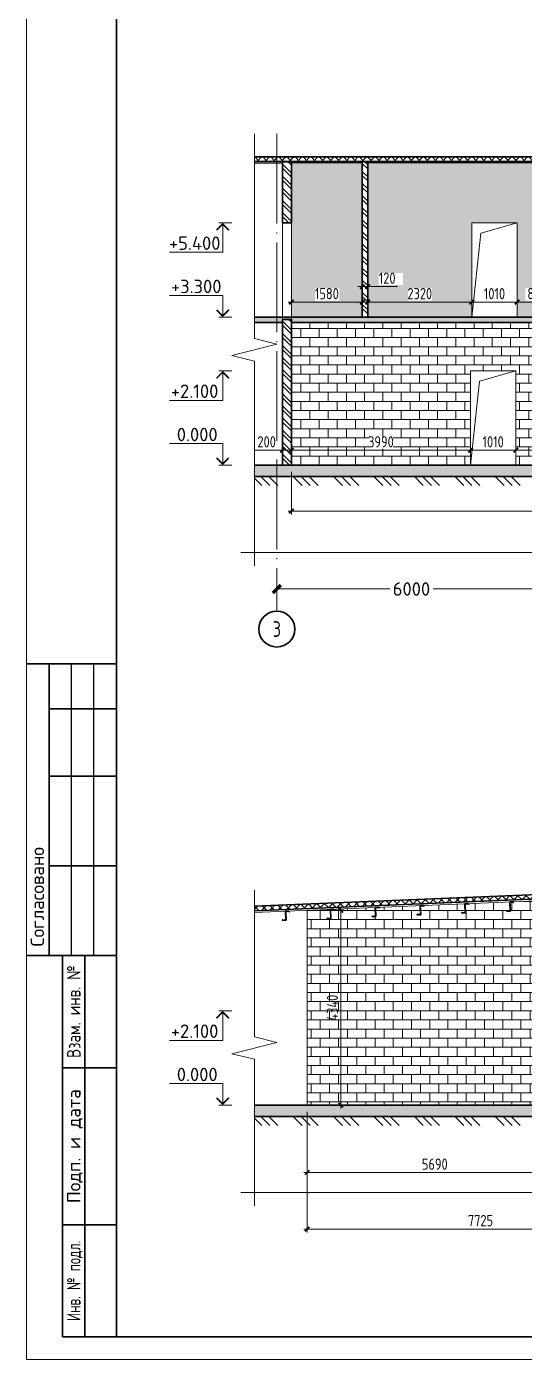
# Model space of a CAD drawing. Extents: x -965262 to 1142518, y -357520 to 71675.
# Drawn here: x 796268 to 807357, y -240088 to -210388 of the extents above; entities that cross this region are included whole.
import ezdxf
from ezdxf.enums import TextEntityAlignment as Align

# ---------------------------------------------------------------- set-up
doc = ezdxf.new("R2010")
doc.units = 0
doc.header["$LTSCALE"] = 10
doc.linetypes.add('DOTE', pattern=[2.42, 2, -0.2, 0.02, -0.2])
doc.linetypes.add('HIDDEN', pattern=[9.525, 6.35, -3.175])
doc.layers.get('0').update_dxf_attribs({"linetype": 'CONTINUOUS', "lineweight": 30})
doc.layers.get('Defpoints').update_dxf_attribs({"linetype": 'CONTINUOUS'})
doc.layers.add('DOTE', color=7, linetype='DOTE', lineweight=9)
doc.styles.add('GOST 2.304', font='isocpeur.ttf', dxfattribs={"width": 0.75, "height": 250})
doc.styles.get("Standard").update_dxf_attribs({"font": 'isocpeur.ttf', "height": 300})
doc.styles.add('ГОСТ 2м', font='isocpeur.ttf', dxfattribs={"width": 0.8, "height": 250})
doc.dimstyles.get("Standard").update_dxf_attribs({"dimscale": 100, "dimtxt": 300, "dimasz": 1.8, "dimexe": 1.8, "dimexo": 0.625, "dimgap": 0.9, "dimtad": 0, "dimdec": 0, "dimzin": 0, "dimdsep": 46, "dimtxsty": 'Standard', "dimblk": 'ARCHTICK', "dimcen": 0.9, "dimclrd": 256, "dimclre": 256, "dimclrt": 256, "dimadec": 0, "dimazin": 0, "dimtfac": 1, "dimtdec": 0, "dimtofl": 0, "dimtmove": 0, "dimatfit": 3, "dimfxl": 1, "dimtolj": 1, "dimtzin": 0, "dimlwd": 15, "dimlwe": 15, "dimarcsym": 0})
doc.dimstyles.new('ГОСТ 2м', dxfattribs={"dimtxt": 250, "dimasz": 100, "dimexe": 75, "dimexo": 150, "dimgap": 62.5, "dimtad": 1, "dimdec": 0, "dimtxsty": 'ГОСТ 2м', "dimblk": 'ARCHTICK', "dimcen": 150, "dimdle": 75, "dimclrd": 256, "dimclre": 256, "dimclrt": 256, "dimadec": 0, "dimazin": 0, "dimtfac": 1, "dimtdec": 0, "dimtmove": 0, "dimatfit": 3, "dimldrblk": 'OBLIQUE', "dimfxl": 1, "dimlwd": 15, "dimlwe": 15, "dimarcsym": 0})
pattern_1 = [(135, (914731.15, -175437.04), (-134.70384, -134.70384), []), (135, (914731.15, -175347.24), (-134.70384, -134.70384), [])]
pattern_2 = [(45, (914731.15, -175437.04), (-179.6051, 179.6051), []), (45, (914910.76, -175437.04), (-179.6051, 179.6051), [317.5, -63.5, 0, -63.5])]

# ---------------------------------------------------------------- blocks, each defined once
blk = doc.blocks.new('_ArchTick')
at = {"color": 0, "linetype": 'ByBlock', "lineweight": 0, "const_width": 0.4}
blk.add_lwpolyline([(-0.5, -0.5), (0.5, 0.5)], dxfattribs=at)
blk = doc.blocks.new('*D706')
at = {"lineweight": 15, "transparency": 16777216}
for p, q in [((803747, -216182), (803647, -216182)), ((803747, -216711), (803747, -216107)), ((803747, -216182), (803867, -216182)), ((803867, -216711), (803867, -216107)), ((803867, -216182), (804532, -216182))]:
    blk.add_line(p, q, dxfattribs=at)
at = {"layer": 'Defpoints', "color": 0, "lineweight": 15, "transparency": 16777216}
for p in [(803867, -216182), (803747, -216861, 4711), (803867, -216861, 4711)]:
    blk.add_point(p, dxfattribs=at)
at = {"lineweight": 15, "transparency": 16777216, "xscale": 100, "yscale": 100, "zscale": 100}
blk.add_blockref('_ArchTick', (803747, -216182), dxfattribs=at)
at = {"lineweight": 15, "transparency": 16777216, "xscale": 100, "yscale": 100, "zscale": 100, "rotation": 180}
blk.add_blockref('_ArchTick', (803867, -216182), dxfattribs=at)
at = {"lineweight": 15, "transparency": 16777216, "insert": (804300, -215994), "char_height": 250, "attachment_point": 5, "style": 'ГОСТ 2м'}
blk.add_mtext('120', dxfattribs=at)
blk = doc.blocks.new('_Oblique')
at = {"color": 0, "linetype": 'ByBlock', "lineweight": -2}
blk.add_line((-0.5, -0.5), (0.5, 0.5), dxfattribs=at)
blk = doc.blocks.new('*D703')
at = {"lineweight": 15, "transparency": 16777216}
for p, q in [((801842, -222858), (801842, -222740)), ((807842, -222858), (807842, -222740)), ((801842, -222920), (804362, -222920)), ((807842, -222920), (805322, -222920))]:
    blk.add_line(p, q, dxfattribs=at)
at = {"layer": 'Defpoints', "color": 0, "lineweight": 15, "transparency": 16777216}
for p in [(801842, -222920), (801842, -222920), (807842, -222920)]:
    blk.add_point(p, dxfattribs=at)
at = {"lineweight": 15, "transparency": 16777216, "xscale": 180, "yscale": 180, "zscale": 180, "rotation": 180}
blk.add_blockref('_ArchTick', (801842, -222920), dxfattribs=at)
at = {"lineweight": 15, "transparency": 16777216, "xscale": 180, "yscale": 180, "zscale": 180}
blk.add_blockref('_ArchTick', (807842, -222920), dxfattribs=at)
at = {"lineweight": 15, "transparency": 16777216, "insert": (804842, -222920), "char_height": 300, "attachment_point": 5}
blk.add_mtext('\\A1;6000', dxfattribs=at)
blk = doc.blocks.new('*D709')
at = {"lineweight": 15, "transparency": 16777216}
for p, q in [((803867, -216711), (803867, -216451)), ((806187, -216711), (806187, -216451)), ((803792, -216526), (806262, -216526))]:
    blk.add_line(p, q, dxfattribs=at)
at = {"layer": 'Defpoints', "color": 0, "lineweight": 15, "transparency": 16777216}
for p in [(806187, -216526), (803867, -216861, 4711), (806187, -216861, 4711)]:
    blk.add_point(p, dxfattribs=at)
at = {"lineweight": 15, "transparency": 16777216, "xscale": 100, "yscale": 100, "zscale": 100, "rotation": 180}
blk.add_blockref('_ArchTick', (803867, -216526), dxfattribs=at)
at = {"lineweight": 15, "transparency": 16777216, "xscale": 100, "yscale": 100, "zscale": 100}
blk.add_blockref('_ArchTick', (806187, -216526), dxfattribs=at)
at = {"lineweight": 15, "transparency": 16777216, "insert": (805027, -216338), "char_height": 250, "attachment_point": 5, "style": 'ГОСТ 2м'}
blk.add_mtext('2320', dxfattribs=at)
blk = doc.blocks.new('*D710')
at = {"lineweight": 15, "transparency": 16777216}
for p, q in [((802167, -216711), (802167, -216451)), ((803747, -216711), (803747, -216451)), ((802092, -216526), (803822, -216526))]:
    blk.add_line(p, q, dxfattribs=at)
at = {"layer": 'Defpoints', "color": 0, "lineweight": 15, "transparency": 16777216}
for p in [(803747, -216526), (802167, -216861, -358), (803747, -216861, 4711)]:
    blk.add_point(p, dxfattribs=at)
at = {"lineweight": 15, "transparency": 16777216, "xscale": 100, "yscale": 100, "zscale": 100, "rotation": 180}
blk.add_blockref('_ArchTick', (802167, -216526), dxfattribs=at)
at = {"lineweight": 15, "transparency": 16777216, "xscale": 100, "yscale": 100, "zscale": 100}
blk.add_blockref('_ArchTick', (803747, -216526), dxfattribs=at)
at = {"lineweight": 15, "transparency": 16777216, "insert": (802957, -216338), "char_height": 250, "attachment_point": 5, "style": 'ГОСТ 2м'}
blk.add_mtext('1580', dxfattribs=at)
blk = doc.blocks.new('*D711')
at = {"lineweight": 15, "transparency": 16777216}
for p, q in [((806187, -216711), (806187, -216451)), ((807197, -216711), (807197, -216451)), ((806112, -216526), (807272, -216526))]:
    blk.add_line(p, q, dxfattribs=at)
at = {"layer": 'Defpoints', "color": 0, "lineweight": 15, "transparency": 16777216}
for p in [(807197, -216526), (806187, -216861, 4711), (807197, -216861, 4711)]:
    blk.add_point(p, dxfattribs=at)
at = {"lineweight": 15, "transparency": 16777216, "xscale": 100, "yscale": 100, "zscale": 100, "rotation": 180}
blk.add_blockref('_ArchTick', (806187, -216526), dxfattribs=at)
at = {"lineweight": 15, "transparency": 16777216, "xscale": 100, "yscale": 100, "zscale": 100}
blk.add_blockref('_ArchTick', (807197, -216526), dxfattribs=at)
at = {"lineweight": 15, "transparency": 16777216, "insert": (806692, -216338), "char_height": 250, "attachment_point": 5, "style": 'ГОСТ 2м'}
blk.add_mtext('1010', dxfattribs=at)
blk = doc.blocks.new('*D712')
at = {"lineweight": 15, "transparency": 16777216}
for p, q in [((807197, -216711), (807197, -216451)), ((808087, -216711), (808087, -216451)), ((807122, -216526), (808162, -216526))]:
    blk.add_line(p, q, dxfattribs=at)
at = {"layer": 'Defpoints', "color": 0, "lineweight": 15, "transparency": 16777216}
for p in [(808087, -216526), (807197, -216861, 4711), (808087, -216861, 4711)]:
    blk.add_point(p, dxfattribs=at)
at = {"lineweight": 15, "transparency": 16777216, "xscale": 100, "yscale": 100, "zscale": 100, "rotation": 180}
blk.add_blockref('_ArchTick', (807197, -216526), dxfattribs=at)
at = {"lineweight": 15, "transparency": 16777216, "xscale": 100, "yscale": 100, "zscale": 100}
blk.add_blockref('_ArchTick', (808087, -216526), dxfattribs=at)
at = {"lineweight": 15, "transparency": 16777216, "insert": (807642, -216338), "char_height": 250, "attachment_point": 5, "style": 'ГОСТ 2м'}
blk.add_mtext('890', dxfattribs=at)
blk = doc.blocks.new('*D717')
at = {"lineweight": 15, "transparency": 16777216}
for p, q in [((802167, -220011), (802167, -219753)), ((806157, -220011), (806157, -219753)), ((802092, -219828), (806232, -219828))]:
    blk.add_line(p, q, dxfattribs=at)
at = {"layer": 'Defpoints', "color": 0, "lineweight": 15, "transparency": 16777216}
for p in [(806157, -219828), (802167, -220161, 4711), (806157, -220161, -782)]:
    blk.add_point(p, dxfattribs=at)
at = {"lineweight": 15, "transparency": 16777216, "xscale": 100, "yscale": 100, "zscale": 100, "rotation": 180}
blk.add_blockref('_ArchTick', (802167, -219828), dxfattribs=at)
at = {"lineweight": 15, "transparency": 16777216, "xscale": 100, "yscale": 100, "zscale": 100}
blk.add_blockref('_ArchTick', (806157, -219828), dxfattribs=at)
at = {"lineweight": 15, "transparency": 16777216, "insert": (804162, -219641), "char_height": 250, "attachment_point": 5, "style": 'ГОСТ 2м'}
blk.add_mtext('3990', dxfattribs=at)
blk = doc.blocks.new('*D720')
at = {"lineweight": 15, "transparency": 16777216}
for p, q in [((806157, -220011), (806157, -219753)), ((807167, -220011), (807167, -219753)), ((806082, -219828), (807242, -219828))]:
    blk.add_line(p, q, dxfattribs=at)
at = {"layer": 'Defpoints', "color": 0, "lineweight": 15, "transparency": 16777216}
for p in [(807167, -219828), (806157, -220161, -782), (807167, -220161, 4711)]:
    blk.add_point(p, dxfattribs=at)
at = {"lineweight": 15, "transparency": 16777216, "xscale": 100, "yscale": 100, "zscale": 100, "rotation": 180}
blk.add_blockref('_ArchTick', (806157, -219828), dxfattribs=at)
at = {"lineweight": 15, "transparency": 16777216, "xscale": 100, "yscale": 100, "zscale": 100}
blk.add_blockref('_ArchTick', (807167, -219828), dxfattribs=at)
at = {"lineweight": 15, "transparency": 16777216, "insert": (806662, -219641), "char_height": 250, "attachment_point": 5, "style": 'ГОСТ 2м'}
blk.add_mtext('1010', dxfattribs=at)
blk = doc.blocks.new('*D724')
at = {"lineweight": 15, "transparency": 16777216}
for p, q in [((807167, -220011), (807167, -219753)), ((816337, -220011), (816337, -219753)), ((807092, -219828), (816412, -219828))]:
    blk.add_line(p, q, dxfattribs=at)
at = {"layer": 'Defpoints', "color": 0, "lineweight": 15, "transparency": 16777216}
for p in [(816337, -219828), (807167, -220161, 4711), (816337, -220161, -1520)]:
    blk.add_point(p, dxfattribs=at)
at = {"lineweight": 15, "transparency": 16777216, "xscale": 100, "yscale": 100, "zscale": 100, "rotation": 180}
blk.add_blockref('_ArchTick', (807167, -219828), dxfattribs=at)
at = {"lineweight": 15, "transparency": 16777216, "xscale": 100, "yscale": 100, "zscale": 100}
blk.add_blockref('_ArchTick', (816337, -219828), dxfattribs=at)
at = {"lineweight": 15, "transparency": 16777216, "insert": (811752, -219641), "char_height": 250, "attachment_point": 5, "style": 'ГОСТ 2м'}
blk.add_mtext('9170', dxfattribs=at)
blk = doc.blocks.new('*D725')
at = {"lineweight": 15, "transparency": 16777216}
for p, q in [((802167, -220311), (802167, -221257)), ((823707, -220311), (823707, -221257)), ((802092, -221182), (823782, -221182))]:
    blk.add_line(p, q, dxfattribs=at)
at = {"layer": 'Defpoints', "color": 0, "lineweight": 15, "transparency": 16777216}
for p in [(802167, -220161, 4711), (823707, -220161, 4711), (823707, -221182)]:
    blk.add_point(p, dxfattribs=at)
at = {"lineweight": 15, "transparency": 16777216, "xscale": 100, "yscale": 100, "zscale": 100, "rotation": 180}
blk.add_blockref('_ArchTick', (802167, -221182), dxfattribs=at)
at = {"lineweight": 15, "transparency": 16777216, "xscale": 100, "yscale": 100, "zscale": 100}
blk.add_blockref('_ArchTick', (823707, -221182), dxfattribs=at)
at = {"lineweight": 15, "transparency": 16777216, "insert": (812937, -220995), "char_height": 250, "attachment_point": 5, "style": 'ГОСТ 2м'}
blk.add_mtext('21540', dxfattribs=at)
blk = doc.blocks.new('*D726')
at = {"lineweight": 15, "transparency": 16777216}
for p, q in [((801967, -220011), (801967, -219753)), ((802167, -220011), (802167, -219753)), ((801967, -219828), (801362, -219828)), ((802242, -219828), (801967, -219828))]:
    blk.add_line(p, q, dxfattribs=at)
at = {"layer": 'Defpoints', "color": 0, "lineweight": 15, "transparency": 16777216}
for p in [(801967, -219828), (801967, -220161, 5144), (802167, -220161, 5144)]:
    blk.add_point(p, dxfattribs=at)
at = {"lineweight": 15, "transparency": 16777216, "xscale": 100, "yscale": 100, "zscale": 100, "rotation": 180}
blk.add_blockref('_ArchTick', (801967, -219828), dxfattribs=at)
at = {"lineweight": 15, "transparency": 16777216, "xscale": 100, "yscale": 100, "zscale": 100}
blk.add_blockref('_ArchTick', (802167, -219828), dxfattribs=at)
at = {"lineweight": 15, "transparency": 16777216, "insert": (801615, -219641), "char_height": 250, "attachment_point": 5, "style": 'ГОСТ 2м'}
blk.add_mtext('200', dxfattribs=at)
blk = doc.blocks.new('*D731')
at = {"lineweight": 15, "transparency": 16777216}
for p, q in [((802517, -234573), (802517, -236000)), ((808207, -234573), (808207, -236000)), ((802442, -235925), (808282, -235925))]:
    blk.add_line(p, q, dxfattribs=at)
at = {"layer": 'Defpoints', "color": 0, "lineweight": 15, "transparency": 16777216}
for p in [(802517, -234423, 3834), (808207, -234423, 3834), (808207, -235925)]:
    blk.add_point(p, dxfattribs=at)
at = {"lineweight": 15, "transparency": 16777216, "xscale": 100, "yscale": 100, "zscale": 100, "rotation": 180}
blk.add_blockref('_ArchTick', (802517, -235925), dxfattribs=at)
at = {"lineweight": 15, "transparency": 16777216, "xscale": 100, "yscale": 100, "zscale": 100}
blk.add_blockref('_ArchTick', (808207, -235925), dxfattribs=at)
at = {"lineweight": 15, "transparency": 16777216, "insert": (805362, -235738), "char_height": 250, "attachment_point": 5, "style": 'ГОСТ 2м'}
blk.add_mtext('5690', dxfattribs=at)
blk = doc.blocks.new('*D767')
at = {"lineweight": 15, "transparency": 16777216}
for p, q in [((802517, -234573), (802517, -237258)), ((810242, -234573), (810242, -237258)), ((810317, -237183), (802442, -237183))]:
    blk.add_line(p, q, dxfattribs=at)
at = {"layer": 'Defpoints', "color": 0, "lineweight": 15, "transparency": 16777216}
for p in [(802517, -234423, 3834), (810242, -234423, 3834), (802517, -237183)]:
    blk.add_point(p, dxfattribs=at)
at = {"lineweight": 15, "transparency": 16777216, "xscale": 100, "yscale": 100, "zscale": 100, "rotation": 180}
blk.add_blockref('_ArchTick', (802517, -237183), dxfattribs=at)
at = {"lineweight": 15, "transparency": 16777216, "xscale": 100, "yscale": 100, "zscale": 100}
blk.add_blockref('_ArchTick', (810242, -237183), dxfattribs=at)
at = {"lineweight": 15, "transparency": 16777216, "insert": (806380, -236996), "char_height": 250, "attachment_point": 5, "style": 'ГОСТ 2м'}
blk.add_mtext('7725', dxfattribs=at)
blk = doc.blocks.new('*D736')
at = {"lineweight": 15, "transparency": 16777216}
for p, q in [((802667, -230081), (803343, -230081)), ((803268, -230006), (803268, -234498)), ((802667, -234423), (803343, -234423))]:
    blk.add_line(p, q, dxfattribs=at)
at = {"layer": 'Defpoints', "color": 0, "lineweight": 15, "transparency": 16777216}
for p in [(802517, -230081, 4027), (802517, -234423, 3834), (803268, -234423)]:
    blk.add_point(p, dxfattribs=at)
at = {"lineweight": 15, "transparency": 16777216, "xscale": 100, "yscale": 100, "zscale": 100}
for p, rotation in [((803268, -230081), 90), ((803268, -234423), 270)]:
    blk.add_blockref('_ArchTick', p, dxfattribs=dict(at, rotation=rotation))
at = {"lineweight": 15, "transparency": 16777216, "insert": (803080, -232252), "char_height": 250, "attachment_point": 5, "rotation": 90, "style": 'ГОСТ 2м'}
blk.add_mtext('4340', dxfattribs=at)

msp = doc.modelspace()

# ---------------------------------------------------------------- hatches: boundary and pattern name
at = {"lineweight": 15}
h = msp.add_hatch(dxfattribs=at)
h.set_pattern_fill('ANSI37', color=30, scale=40)
h.set_pattern_definition([(45, (2140650.89, -225851.02), (-89.802561, 89.802561), []), (135, (2140650.89, -225851.02), (-89.802561, -89.802561), [])])
h.paths.add_polyline_path([(801342.2, -213392.2), (825537.2, -213392.2), (825537.2, -213292.2), (801342.2, -213292.2)])
h = msp.add_hatch(dxfattribs=at)
h.set_pattern_fill('ANSI32', color=4, scale=20, angle=90, style=0)
h.set_pattern_definition(pattern_1)
h.paths.add_polyline_path([(802167.2, -213401.2), (801967.2, -213401.2), (801967.2, -214761.2), (802167.2, -214761.2)])
h.paths.add_polyline_path([(802167.2, -216911.2), (801967.2, -216911.2), (801967.2, -220161.2), (802167.2, -220161.2)])
h = msp.add_hatch(dxfattribs=at)
h.set_pattern_fill('AR-BRSTD', color=1, scale=1.28, style=0)
h.set_pattern_definition([(0, (2140650.89, -225851.02), (0, 86.709504), []), (90, (2140650.89, -225851.02), (-130.048, 86.709504), [86.709504, -86.709504])])
h.paths.add_polyline_path([(802167.2, -216861.2), (803747.2, -216861.2), (803747.2, -213421.2), (802167.2, -213421.2)])
h.paths.add_polyline_path([(803867.2, -216861.2), (803867.2, -213421.2), (808087.2, -213421.2), (808087.2, -216861.2), (807197.2, -216861.2), (807197.2, -214761.2), (806187.2, -214761.2), (806187.2, -216861.2)])
h.paths.add_polyline_path([(813595.3, -216861.2), (813595.3, -213421.2), (825537.2, -213421.2), (825537.2, -216861.2), (825025.3, -216861.2), (825025.3, -214761.2), (824315.3, -214761.2), (824315.3, -216861.2), (823135.3, -216861.2), (823135.3, -214761.2), (822125.3, -214761.2), (822125.3, -216861.2)])
h.paths.add_polyline_path([(802695.1, -216492.1), (803232.9, -216492.1), (803232.9, -216219.1), (802695.1, -216219.1)], flags=0)
h.paths.add_polyline_path([(804113.1, -216148), (804650.9, -216148), (804650.9, -215875), (804113.1, -215875)], flags=16)
h.paths.add_polyline_path([(804765.1, -216492.1), (805302.9, -216492.1), (805302.9, -216219.1), (804765.1, -216219.1)], flags=0)
h.paths.add_polyline_path([(807380.1, -216492.1), (807917.9, -216492.1), (807917.9, -216219.1), (807380.1, -216219.1)], flags=16)
h.paths.add_polyline_path([(817598.2, -216492.1), (818136, -216492.1), (818136, -216219.1), (817598.2, -216219.1)], flags=0)
h.paths.add_polyline_path([(823463.2, -216492.1), (824001, -216492.1), (824001, -216219.1), (823463.2, -216219.1)], flags=16)
h.paths.add_polyline_path([(825097.2, -216501), (825468.4, -216501), (825468.4, -216210.2), (825097.2, -216210.2)], flags=0)
h.paths.add_polyline_path([(802634.7, -216625.7), (803279.7, -216625.7), (803279.7, -216025.7), (802634.7, -216025.7)], flags=24)
h.paths.add_polyline_path([(804047.2, -216281.6), (804552.2, -216281.6), (804552.2, -215681.6), (804047.2, -215681.6)], flags=24)
h.paths.add_polyline_path([(804684.7, -216625.7), (805369.7, -216625.7), (805369.7, -216025.7), (804684.7, -216025.7)], flags=24)
h.paths.add_polyline_path([(807369.7, -216625.7), (807914.7, -216625.7), (807914.7, -216025.7), (807369.7, -216025.7)], flags=24)
h.paths.add_polyline_path([(817517.8, -216625.7), (818202.8, -216625.7), (818202.8, -216025.7), (817517.8, -216025.7)], flags=24)
h.paths.add_polyline_path([(825028.7, -216625.7), (825533.7, -216625.7), (825533.7, -216025.7), (825028.7, -216025.7)], flags=24)
h = msp.add_hatch(dxfattribs=at)
h.set_pattern_fill('ANSI32', color=1, scale=20, angle=90, style=0)
h.set_pattern_definition(pattern_1)
h.paths.add_polyline_path([(803867.2, -213401.2), (803747.2, -213401.2), (803747.2, -216861.2), (803867.2, -216861.2)])
h = msp.add_hatch(dxfattribs=at)
h.set_pattern_fill('ANSI35', color=256, scale=40, style=0)
h.set_pattern_definition(pattern_2)
h.paths.add_polyline_path([(801342.2, -216981.2), (801342.2, -216861.2), (826342.2, -216861.2), (826342.2, -216981.2), (825917.2, -216981.2), (825917.2, -216911.2), (825537.2, -216911.2), (825537.2, -216981.2), (802167.2, -216981.2), (802167.2, -216911.2), (801967.2, -216911.2), (801967.2, -216981.2)])
h = msp.add_hatch(dxfattribs=at)
h.set_pattern_fill('AR-B816', color=4, style=0)
h.set_pattern_definition([(0, (2140650.89, -225851.02), (0, 203.2), []), (90, (2140650.89, -225851.02), (-203.2, 203.2), [203.2, -203.2])])
h.paths.add_polyline_path([(802167.2, -220161.2), (802167.2, -216981.2), (823707.2, -216981.2), (823707.2, -220161.2), (817347.2, -220161.2), (817347.2, -218061.2), (816337.2, -218061.2), (816337.2, -220161.2), (807167.2, -220161.2), (807167.2, -218061.2), (806157.2, -218061.2), (806157.2, -220161.2)])
h.paths.add_polyline_path([(803900.1, -219794.6), (804437.9, -219794.6), (804437.9, -219521.7), (803900.1, -219521.7)], flags=0)
h.paths.add_polyline_path([(811490.1, -219794.6), (812027.9, -219794.6), (812027.9, -219521.7), (811490.1, -219521.7)], flags=0)
h.paths.add_polyline_path([(820265.1, -219794.6), (820802.9, -219794.6), (820802.9, -219521.7), (820265.1, -219521.7)], flags=0)
h.paths.add_polyline_path([(803819.7, -219928.3), (804504.7, -219928.3), (804504.7, -219328.3), (803819.7, -219328.3)], flags=24)
h.paths.add_polyline_path([(811429.7, -219928.3), (812074.7, -219928.3), (812074.7, -219328.3), (811429.7, -219328.3)], flags=24)
h.paths.add_polyline_path([(820184.7, -219928.3), (820869.7, -219928.3), (820869.7, -219328.3), (820184.7, -219328.3)], flags=24)
h.paths.add_polyline_path([(823625.4, -218893.7), (823625.4, -218248.7), (823025.4, -218248.7), (823025.4, -218893.7)], flags=24)
h = msp.add_hatch(dxfattribs=at)
h.set_pattern_fill('ANSI35', color=256, scale=40, style=0)
h.set_pattern_definition(pattern_2)
h.paths.add_polyline_path([(801342.2, -220411.2), (801342, -220161.2), (826342.2, -220161.2), (826342.2, -220411.2), (825877.2, -220411.2), (825877.2, -220311.2), (825577.2, -220311.2), (825577.2, -220411.2)])
h = msp.add_hatch(dxfattribs=at)
h.set_pattern_fill('MCSHATCHBG', color=256, scale=40, angle=90, style=0, pattern_type=2)
h.set_pattern_definition([(135, (914731.15, -175437.04), (-450, -450), []), (135, (914731.15, -175257.04), (-450, -450), []), (135, (914731.15, -175977.04), (-450, -450), [])])
h.paths.add_polyline_path([(801842.2, -220411.2), (801342.2, -220411.2), (801342.2, -220611.2), (801842.2, -220611.2)])
h.paths.add_polyline_path([(825577.2, -220411.2), (801842.2, -220411.2), (801842.2, -220611.2), (825377.2, -220611.2), (825377.2, -221711.2), (826077.2, -221711.2), (826077.2, -220611.2), (826342.2, -220611.2), (826342.2, -220411.2), (825877.2, -220411.2), (825877.2, -221511.2), (825577.2, -221511.2)])
h = msp.add_hatch(dxfattribs=at)
h.set_pattern_fill('ANSI37', color=30, scale=40, angle=90)
h.set_pattern_definition([(135, (2139256.8, -229306.3), (-89.802561, -89.802561), []), (225, (2139256.8, -229306.3), (89.802561, -89.802561), [])])
h.paths.add_polyline_path([(810240.5, -229721.7), (810236.4, -229621.8), (801342.2, -229989.8), (801342.2, -230089.9)])
h = msp.add_hatch(dxfattribs=at)
h.set_pattern_fill('AR-B816', color=4)
h.set_pattern_definition([(0, (2139256.8, -231710.37), (0, 203.2), []), (90, (2139256.8, -231710.37), (-203.2, 203.2), [203.2, -203.2])])
h.paths.add_polyline_path([(802517.2, -234423.2), (802517.2, -230081.3), (810242.2, -229761.7), (810242.2, -234423.2), (809417.2, -234423.2), (809417.2, -232323.2), (808207.2, -232327.4), (808207.2, -234423.2)])
h.paths.add_polyline_path([(810061.9, -232445), (810061.9, -231740), (809461.9, -231740), (809461.9, -232445)], flags=24)
h.paths.add_polyline_path([(803367.6, -232614.8), (803367.6, -231889.8), (802767.6, -231889.8), (802767.6, -232614.8)], flags=24)
h = msp.add_hatch(dxfattribs=at)
h.set_pattern_fill('ANSI35', color=256, scale=40)
h.set_pattern_definition([(45, (2139256.8, -229306.3), (-179.605122, 179.605122), []), (45, (2139436.4, -229306.3), (-179.605122, 179.605122), [317.5, -63.5, 0, -63.5])])
h.paths.add_polyline_path([(834742.2, -234673.2), (801342.2, -234673.2), (801342.2, -234423.2), (834742.2, -234423.2)])
h = msp.add_hatch(dxfattribs=at)
h.set_pattern_fill('MCSHATCHBG', color=256, scale=40, angle=90, style=0, pattern_type=2)
h.set_pattern_definition([(135, (914731.15, -189699.03), (-450, -450), []), (135, (914731.15, -189519.03), (-450, -450), []), (135, (914731.15, -190239.03), (-450, -450), [])])
h.paths.add_polyline_path([(801842.2, -234673.2), (801342.2, -234673.2), (801342.2, -234873.2), (801842.2, -234873.2)])
h.paths.add_polyline_path([(825577.2, -234673.2), (801842.2, -234673.2), (801842.2, -234873.2), (825377.2, -234873.2), (825377.2, -234873.2), (826077.2, -234873.2), (826077.2, -234873.2), (834742.2, -234873.2), (834742.2, -234673.2), (825877.2, -234673.2), (825713.1, -234673.2), (825414.8, -234673.2)])

# ---------------------------------------------------------------- linework, layer by layer
at = {"color": 30}
for p, q in [((801342.2, -213292.2, 8310.4), (825537.2, -213292.2, 6555.8)), ((801342.2, -213392.2, 8310.4), (825537.2, -213392.2, 6555.8)), ((801342.2, -229989.8, 11999), (810236.4, -229621.8, 11999)), ((801342.2, -230089.9, 11999), (810240.5, -229721.7, 11999))]:
    msp.add_line(p, q, dxfattribs=at)
at = {"color": 30, "lineweight": 15}
for p, q in [((801342.2, -213432.2, 8310.4), (801967.2, -213432.2, 8265.1)), ((801342.2, -230129.9, 11999), (810242.2, -229761.7, 11999))]:
    msp.add_line(p, q, dxfattribs=at)
at = {"color": 4}
for p, q in [((801967.2, -213401.2, 13454.4), (801967.2, -214761.2, 13454.4)), ((801967.2, -213401.2, 8265.1), (802167.2, -213401.2, 8250.6)), ((802167.2, -213401.2, 13454.4), (802167.2, -214761.2, 13454.4)), ((801967.2, -214761.2, 8265.1), (802167.2, -214761.2, 8250.6)), ((801967.2, -216911.2, 13454.4), (801967.2, -220161.2, 13454.4)), ((801967.2, -216911.2, 8265.1), (802167.2, -216911.2, 8250.6)), ((802167.2, -216911.2, 13454.4), (802167.2, -220161.2, 13454.4))]:
    msp.add_line(p, q, dxfattribs=at)
at = {"color": 1, "lineweight": 15}
for p, q in [((802167.2, -213421.2, 8250.6), (803747.2, -213421.2, 8136)), ((803867.2, -213421.2, 8127.3), (808087.2, -213421.2, 7821.3)), ((806187.2, -214761.2, 13454.4), (806187.2, -216861.2, 13454.4)), ((806187.2, -214761.2, 7959), (807197.2, -214761.2, 7885.8)), ((806390.2, -214989.3, 12003.1), (806187.2, -216861.2, 13454.4)), ((807197.2, -214761.2, 13454.4), (806390.2, -214989.3, 12003.1)), ((807197.2, -214761.2, 13454.4), (807197.2, -216861.2, 13454.4))]:
    msp.add_line(p, q, dxfattribs=at)
at = {"color": 1}
for p, q in [((803747.2, -213401.2, 13454.4), (803747.2, -216861.2, 13454.4)), ((803747.2, -213401.2, 13454.4), (803867.2, -213401.2, 13454.4)), ((803867.2, -213401.2, 13454.4), (803867.2, -216861.2, 13454.4)), ((803747.2, -216861.2, 13454.4), (803867.2, -216861.2, 13454.4))]:
    msp.add_line(p, q, dxfattribs=at)
at = {"lineweight": 15, "ltscale": 100}
for p, q in [((800837.6, -214761.2, 6501.9), (800546.3, -214761.2, 6501.9)), ((800636.3, -214761.2, 6501.9), (800636.3, -215416.6, 6501.9)), ((800636.3, -215416.6, 6501.9), (799448.1, -215416.6, 6501.9)), ((800636.3, -216381.2, 6501.9), (799448.1, -216381.2, 6501.9)), ((800636.3, -216861.2, 6501.9), (800636.3, -216381.2, 6501.9)), ((800837.6, -216861.2, 6501.9), (800546.3, -216861.2, 6501.9)), ((800837.6, -218061.2, 6501.9), (800546.3, -218061.2, 6501.9)), ((800636.3, -218061.2, 6501.9), (800636.3, -218716.6, 6501.9)), ((800636.3, -218716.6, 6501.9), (799448.1, -218716.6, 6501.9)), ((800636.3, -219681.2, 6501.9), (799448.1, -219681.2, 6501.9)), ((800636.3, -220161.2, 6501.9), (800636.3, -219681.2, 6501.9)), ((800837.6, -220161.2, 6501.9), (800546.3, -220161.2, 6501.9)), ((800837.6, -232323.2, 6501.9), (800546.3, -232323.2, 6501.9)), ((800636.3, -232323.2, 6501.9), (800636.3, -232978.6, 6501.9)), ((800636.3, -232978.6, 6501.9), (799448.1, -232978.6, 6501.9)), ((800636.3, -233943.2, 6501.9), (799448.1, -233943.2, 6501.9)), ((800636.3, -234423.2, 6501.9), (800636.3, -233943.2, 6501.9)), ((800837.6, -234423.2, 6501.9), (800546.3, -234423.2, 6501.9))]:
    msp.add_line(p, q, dxfattribs=at)
at = {"color": 4, "lineweight": 15}
for p, q in [((801967.2, -214761.2, 13454.4), (801967.2, -216861.2, 8385.8)), ((802167.2, -214761.2, 13454.4), (802167.2, -216861.2, 8385.8)), ((806157.2, -218061.2, 7961.2), (807167.2, -218061.2, 7888)), ((806157.2, -218061.2, 13454.4), (806157.2, -220161.2, 13454.4)), ((806360.2, -218289.3, 6509.9), (806157.2, -220161.2, 7961.2)), ((807167.2, -218061.2, 7961.2), (806360.2, -218289.3, 6509.9)), ((807167.2, -218061.2, 13454.4), (807167.2, -220161.2, 13454.4))]:
    msp.add_line(p, q, dxfattribs=at)
for p, q in [((801342.2, -216861.2, 8310.4), (826342.2, -216861.2, 6497.4)), ((801342.2, -216981.2, 8310.4), (801967.2, -216981.2, 8265.1)), ((802167.2, -216981.2, 8250.6), (825537.2, -216981.2, 6555.8)), ((801342.2, -220161.2, 8310.4), (826342.2, -220161.2, 6497.4)), ((801342.2, -220411.2, 8313.6), (825577.2, -220411.2, 6527.4)), ((798267.6, -224587.8, 9801.8), (796267.6, -224587.8, 9801.8)), ((798267.6, -224587.8, 9801.8), (796267.6, -224587.8, 9801.8)), ((796767.6, -231087.8, 9801.8), (796767.6, -224587.8, 9801.8)), ((796767.6, -231087.8, 9801.8), (796767.6, -224587.8, 9801.8)), ((796767.6, -225587.8, 9801.8), (798267.6, -225587.8, 9801.8)), ((796767.6, -225587.8, 9801.8), (798267.6, -225587.8, 9801.8)), ((796767.6, -227087.8, 9801.8), (798267.6, -227087.8, 9801.8)), ((796767.6, -227087.8, 9801.8), (798267.6, -227087.8, 9801.8)), ((796767.6, -229087.8, 9801.8), (798267.6, -229087.8, 9801.8)), ((796767.6, -229087.8, 9801.8), (798267.6, -229087.8, 9801.8)), ((802036.2, -230101.2, 11999), (802112.3, -230098.1, 11999)), ((802044.4, -230299, 11999), (802036.2, -230101.2, 11999)), ((802110.1, -230103.3, 11999), (802041.5, -230106.1, 11999)), ((802041.5, -230106.1, 11999), (802049.7, -230303.9, 11999)), ((802120.5, -230114.6, 11999), (802110.1, -230103.3, 11999)), ((802112.3, -230098.1, 11999), (802124.2, -230111.2, 11999)), ((802124.2, -230111.2, 11999), (802120.5, -230114.6, 11999)), ((803035.3, -230059.9, 11999), (803111.4, -230056.7, 11999)), ((803043.5, -230257.7, 11999), (803035.3, -230059.9, 11999)), ((803109.2, -230061.9, 11999), (803040.6, -230064.8, 11999)), ((803040.6, -230064.8, 11999), (803048.8, -230262.5, 11999)), ((803119.6, -230073.3, 11999), (803109.2, -230061.9, 11999)), ((803111.4, -230056.7, 11999), (803123.4, -230069.9, 11999)), ((803123.4, -230069.9, 11999), (803119.6, -230073.3, 11999)), ((804034.5, -230018.6, 11999), (804110.5, -230015.4, 11999)), ((804042.7, -230216.3, 11999), (804034.5, -230018.6, 11999)), ((804108.4, -230020.6, 11999), (804039.8, -230023.4, 11999)), ((804039.8, -230023.4, 11999), (804047.9, -230221.2, 11999)), ((804118.8, -230032, 11999), (804108.4, -230020.6, 11999)), ((804110.5, -230015.4, 11999), (804122.5, -230028.5, 11999)), ((804122.5, -230028.5, 11999), (804118.8, -230032, 11999)), ((804959.1, -230169.9, 11999), (804962.8, -230166.4, 11999)), ((804971, -230183, 11999), (804959.1, -230169.9, 11999)), ((804962.8, -230166.4, 11999), (804973.2, -230177.8, 11999)), ((804973.2, -230177.8, 11999), (805041.8, -230175, 11999)), ((805033.6, -229977.2, 11999), (805109.7, -229974.1, 11999)), ((805041.8, -230175, 11999), (805033.6, -229977.2, 11999)), ((805107.5, -229979.2, 11999), (805038.9, -229982.1, 11999)), ((805038.9, -229982.1, 11999), (805047.1, -230179.8, 11999)), ((805117.9, -229990.6, 11999), (805107.5, -229979.2, 11999)), ((805109.7, -229974.1, 11999), (805121.7, -229987.2, 11999)), ((805121.7, -229987.2, 11999), (805117.9, -229990.6, 11999)), ((805958.2, -230128.5, 11999), (805961.9, -230125.1, 11999)), ((805970.2, -230141.7, 11999), (805958.2, -230128.5, 11999)), ((805961.9, -230125.1, 11999), (805972.3, -230136.5, 11999)), ((806046.2, -230138.5, 11999), (805970.2, -230141.7, 11999)), ((805972.3, -230136.5, 11999), (806041, -230133.6, 11999)), ((806032.8, -229935.9, 11999), (806108.8, -229932.7, 11999)), ((806041, -230133.6, 11999), (806032.8, -229935.9, 11999)), ((806106.7, -229937.9, 11999), (806038, -229940.7, 11999)), ((806038, -229940.7, 11999), (806046.2, -230138.5, 11999)), ((806117.1, -229949.3, 11999), (806106.7, -229937.9, 11999)), ((806108.8, -229932.7, 11999), (806120.8, -229945.9, 11999)), ((806120.8, -229945.9, 11999), (806117.1, -229949.3, 11999)), ((806957.3, -230087.2, 11999), (806961.1, -230083.8, 11999)), ((806969.3, -230100.3, 11999), (806957.3, -230087.2, 11999)), ((806961.1, -230083.8, 11999), (806971.5, -230095.1, 11999)), ((807045.4, -230097.2, 11999), (806969.3, -230100.3, 11999)), ((806971.5, -230095.1, 11999), (807040.1, -230092.3, 11999)), ((807031.9, -229894.5, 11999), (807108, -229891.4, 11999)), ((807040.1, -230092.3, 11999), (807031.9, -229894.5, 11999)), ((807105.8, -229896.6, 11999), (807037.2, -229899.4, 11999)), ((807037.2, -229899.4, 11999), (807045.4, -230097.2, 11999)), ((807116.2, -229907.9, 11999), (807105.8, -229896.6, 11999)), ((807108, -229891.4, 11999), (807119.9, -229904.5, 11999)), ((807119.9, -229904.5, 11999), (807116.2, -229907.9, 11999)), ((801961.6, -230293.9, 11999), (801965.4, -230290.5, 11999)), ((801973.6, -230307, 11999), (801961.6, -230293.9, 11999)), ((801965.4, -230290.5, 11999), (801975.7, -230301.8, 11999)), ((802049.7, -230303.9, 11999), (801973.6, -230307, 11999)), ((801975.7, -230301.8, 11999), (802044.4, -230299, 11999)), ((802960.8, -230252.5, 11999), (802964.5, -230249.1, 11999)), ((802972.7, -230265.7, 11999), (802960.8, -230252.5, 11999)), ((802964.5, -230249.1, 11999), (802974.9, -230260.5, 11999)), ((803048.8, -230262.5, 11999), (802972.7, -230265.7, 11999)), ((802974.9, -230260.5, 11999), (803043.5, -230257.7, 11999)), ((803959.9, -230211.2, 11999), (803963.7, -230207.8, 11999)), ((803971.9, -230224.3, 11999), (803959.9, -230211.2, 11999)), ((803963.7, -230207.8, 11999), (803974, -230219.2, 11999)), ((804047.9, -230221.2, 11999), (803971.9, -230224.3, 11999)), ((803974, -230219.2, 11999), (804042.7, -230216.3, 11999)), ((805047.1, -230179.8, 11999), (804971, -230183, 11999)), ((796267.6, -231087.8, 9801.8), (798267.6, -231087.8, 9801.8)), ((796267.6, -231087.8, 9801.8), (798267.6, -231087.8, 9801.8)), ((797067.6, -239587.8, 9801.8), (797067.6, -231087.8, 9801.8)), ((797067.6, -239587.8, 9801.8), (797067.6, -231087.8, 9801.8)), ((797567.6, -239587.8, 9801.8), (797567.6, -231087.8, 9801.8)), ((797567.6, -239587.8, 9801.8), (797567.6, -231087.8, 9801.8)), ((797067.6, -233587.8, 9801.8), (798267.6, -233587.8, 9801.8)), ((797067.6, -233587.8, 9801.8), (798267.6, -233587.8, 9801.8)), ((801342.2, -234423.2, 8121.8), (834742.2, -234423.2, 5699.7)), ((801342.2, -234673.2, 8122), (834742.2, -234673.2, 5660.4)), ((797067.6, -237087.8, 9801.8), (798267.6, -237087.8, 9801.8)), ((797067.6, -237087.8, 9801.8), (798267.6, -237087.8, 9801.8)), ((798267.6, -239587.8, 9801.8), (797067.6, -239587.8, 9801.8)), ((798267.6, -239587.8, 9801.8), (797067.6, -239587.8, 9801.8))]:
    msp.add_line(p, q)
at = {"linetype": 'HIDDEN', "lineweight": 15}
for p, q in [((801967.2, -216861.2, 8385.8), (801967.2, -216911.2, 8265.1)), ((802167.2, -216861.2, 8385.8), (802167.2, -216911.2, 8265.1))]:
    msp.add_line(p, q, dxfattribs=at)
at = {"lineweight": 25}
for p, q in [((797267.6, -231087.8, 9801.8), (797267.6, -224587.8, 9801.8)), ((797267.6, -231087.8, 9801.8), (797267.6, -224587.8, 9801.8)), ((797767.6, -231087.8, 9801.8), (797767.6, -224587.8, 9801.8)), ((797767.6, -231087.8, 9801.8), (797767.6, -224587.8, 9801.8))]:
    msp.add_line(p, q, dxfattribs=at)
at = {"color": 5, "lineweight": 15, "ltscale": 10, "extrusion": (1, 0, 0)}
msp.add_line((801342.2, -229635.2, 12003.1), (801342.2, -232900.9, 12003.1), dxfattribs=at)
at = {"color": 4, "lineweight": 15, "ltscale": 100}
msp.add_line((802517.2, -230081.3, 12337.6), (802517.2, -234423.2, 12144), dxfattribs=at)
at = {"lineweight": 15, "elevation": 9801.8}
msp.add_lwpolyline([(796267.6, -240087.8), (880367.6, -240087.8), (880367.6, -180687.8), (796267.6, -180687.8)], close=True, dxfattribs=at)
msp.add_lwpolyline([(796267.6, -240087.8), (880367.6, -240087.8), (880367.6, -180687.8), (796267.6, -180687.8)], close=True, dxfattribs=at)
at = {"elevation": 9801.8}
msp.add_lwpolyline([(798267.6, -239587.8), (879867.6, -239587.8), (879867.6, -181187.8), (798267.6, -181187.8)], close=True, dxfattribs=at)
msp.add_lwpolyline([(798267.6, -239587.8), (879867.6, -239587.8), (879867.6, -181187.8), (798267.6, -181187.8)], close=True, dxfattribs=at)
at = {"color": 5, "lineweight": 15, "ltscale": 10, "extrusion": (1, 0, 0), "elevation": 801342.2}
for points in [[(-212776.6, 12003.1), (-217341, 12003.1)], [(-222105.4, 12003.1), (-222405.4, 12003.1)], [(-236367.3, 12003.1), (-236667.3, 12003.1)]]:
    msp.add_lwpolyline(points, dxfattribs=at)
at = {"lineweight": 15, "ltscale": 100, "const_width": 36, "elevation": 7587}
for points in [[(800499.1, -214923.9), (800636.3, -214786.7), (800773.6, -214923.9)], [(800499.1, -216698.5), (800636.3, -216835.7), (800773.6, -216698.5)], [(800499.1, -218223.9), (800636.3, -218086.7), (800773.6, -218223.9)], [(800499.1, -219998.5), (800636.3, -220135.7), (800773.6, -219998.5)], [(800499.1, -232485.9), (800636.3, -232348.6), (800773.6, -232485.9)], [(800499.1, -234260.5), (800636.3, -234397.7), (800773.6, -234260.5)]]:
    msp.add_lwpolyline(points, dxfattribs=at)
at = {"color": 5, "lineweight": 15, "ltscale": 10, "elevation": 12003.1}
for points in [[(801342.2, -217341), (801842.2, -217466)], [(801842.2, -217466), (800842.2, -217716)], [(800842.2, -217716), (801342.2, -217841)], [(801342.2, -217841), (801342.2, -222105.4)], [(801842.2, -233025.9), (800842.2, -233275.9)], [(801342.2, -232900.9), (801842.2, -233025.9)], [(800842.2, -233275.9), (801342.2, -233400.9)], [(801342.2, -233400.9), (801342.2, -236367.3)]]:
    msp.add_lwpolyline(points, dxfattribs=at)
at = {"color": 5, "lineweight": 15, "ltscale": 10, "extrusion": (-0.080866, 0, -0.996725), "elevation": -76765.5}
for points in [[(222105.4, -797747.1), (222105.4, -797447.1)], [(236367.3, -797747.1), (236367.3, -797447.1)]]:
    msp.add_lwpolyline(points, dxfattribs=at)
at = {"color": 5, "lineweight": 15, "ltscale": 10, "extrusion": (0, 1, 0)}
for points, elevation in [([(-813592.2, 12003.1), (-801342.2, 12003.1)], -222105.4), ([(-817792.2, 12003.1), (-801342.2, 12003.1)], -236367.3)]:
    msp.add_lwpolyline(points, dxfattribs=dict(at, elevation=elevation))
at = {"layer": 'DOTE', "lineweight": 5, "ltscale": 100, "extrusion": (0, -1, 0)}
msp.add_line((801842.2, -212776.6, 12003.1), (801842.2, -223412.7, 12003.1), dxfattribs=at)
at = {"layer": 'DOTE', "linetype": 'Continuous', "lineweight": 30}
msp.add_circle((801842.2, -223812.7, 12003.1), 400, dxfattribs=at)

# ---------------------------------------------------------------- texts
at = {"lineweight": 15, "ltscale": 100, "style": 'GOST 2.304'}
for s, p in [('+5.400', (799438.5, -215362.6, 6501.9)), ('+3.300', (799482.6, -216327.2, 6501.9)), ('+2.100', (799480.5, -218662.6, 6501.9)), ('0.000', (799612.8, -219627.2, 6501.9)), ('+2.100', (799480.5, -232924.6, 6501.9)), ('0.000', (799612.8, -233889.2, 6501.9))]:
    msp.add_text(s, height=300, dxfattribs=at).set_placement(p)
at = {"lineweight": 25, "style": 'GOST 2.304'}
msp.add_text('Согласовано', height=300, rotation=90, dxfattribs=at).set_placement((796655.7, -230887.8, 9801.8))
msp.add_text('Согласовано', height=300, rotation=90, dxfattribs=at).set_placement((796655.7, -230887.8, 9801.8))
for s, width, p in [('Взам. инв. №', 0.8, (797317.6, -232337.8, 9801.8)), ('Взам. инв. №', 0.8, (797317.6, -232337.8, 9801.8)), ('Инв. № подл.', 0.7, (797317.6, -238337.8, 9801.8)), ('Инв. № подл.', 0.7, (797317.6, -238337.8, 9801.8))]:
    msp.add_text(s, height=300, rotation=90, dxfattribs=dict(at, width=width)).set_placement(p, align=Align.MIDDLE_CENTER)
msp.add_text('Подп. и дата', height=300, rotation=90, dxfattribs=at).set_placement((797317.6, -235337.8, 9801.8), align=Align.MIDDLE_CENTER)
msp.add_text('Подп. и дата', height=300, rotation=90, dxfattribs=at).set_placement((797317.6, -235337.8, 9801.8), align=Align.MIDDLE_CENTER)
at = {"layer": 'DOTE', "linetype": 'Continuous', "lineweight": 30, "ltscale": 100, "insert": (801842.2, -223812.7, 12003.1), "char_height": 350, "width": 800, "attachment_point": 5, "style": 'GOST 2.304'}
msp.add_mtext('3', dxfattribs=at)

# ---------------------------------------------------------------- dimensions: what is measured, and where the dimension line sits
at = {"lineweight": 15}
for base, p1, p2, picture, middle in [((803867.2, -216181.6, 8743.3), (803747.2, -216861.2, 13454.4), (803867.2, -216861.2, 13454.4), '*D706', (804299.7, -215994.1, 8743.3)), ((803747.2, -216525.7, 8743.3), (802167.2, -216861.2, 8385.8), (803747.2, -216861.2, 13454.4), '*D710', (802957.2, -216338.2, 8743.3)), ((806187.2, -216525.7, 8743.3), (803867.2, -216861.2, 13454.4), (806187.2, -216861.2, 13454.4), '*D709', (805027.2, -216338.2, 8743.3)), ((807197.2, -216525.7, 8743.3), (806187.2, -216861.2, 13454.4), (807197.2, -216861.2, 13454.4), '*D711', (806692.2, -216338.2, 8743.3)), ((808087.2, -216525.7, 8743.3), (807197.2, -216861.2, 13454.4), (808087.2, -216861.2, 13454.4), '*D712', (807642.2, -216338.2, 8743.3)), ((801967.2, -219828.3, 8310.4), (802167.2, -220161.2, 13454.4), (801967.2, -220161.2, 13454.4), '*D726', (801614.7, -219640.8, 8310.4)), ((806157.2, -219828.3, 8743.3), (802167.2, -220161.2, 13454.4), (806157.2, -220161.2, 7961.2), '*D717', (804162.2, -219640.8, 8743.3)), ((807167.2, -219828.3, 8743.3), (806157.2, -220161.2, 7961.2), (807167.2, -220161.2, 13454.4), '*D720', (806662.2, -219640.8, 8743.3)), ((816337.2, -219828.3, 8743.3), (807167.2, -220161.2, 13454.4), (816337.2, -220161.2, 7223), '*D724', (811752.2, -219640.8, 8743.3)), ((823707.2, -221182, 8743.3), (802167.2, -220161.2, 13454.4), (823707.2, -220161.2, 13454.4), '*D725', (812937.2, -220994.5, 8743.3)), ((808207.2, -235925.1, 8310.4), (802517.2, -234423.2, 12144), (808207.2, -234423.2, 12144), '*D731', (805362.2, -235737.6, 8310.4)), ((802517.2, -237183.2, 8310.4), (810242.2, -234423.2, 12144), (802517.2, -234423.2, 12144), '*D767', (806379.7, -236995.7, 8310.4))]:
    dim = msp.add_linear_dim(base=base, p1=p1, p2=p2, dimstyle='ГОСТ 2м', dxfattribs=at)
    dim.commit()
    dim.dimension.update_dxf_attribs({"geometry": picture, "text_midpoint": middle})
dim = msp.add_linear_dim(base=(801842.2, -222920.5, 12003.1), p1=(807842.2, -222920.5, 12003.1), p2=(801842.2, -222920.5, 12003.1), dimstyle='Standard', override={"dimdec": 0}, dxfattribs=at)
dim.commit()
dim.dimension.update_dxf_attribs({"geometry": '*D703', "text_midpoint": (804842.2, -222920.5, 12003.1)})
dim = msp.add_linear_dim(base=(803267.6, -234423.2, 8310.4), p1=(802517.2, -230081.3, 12337.6), p2=(802517.2, -234423.2, 12144), angle=90, text='4340', dimstyle='ГОСТ 2м', dxfattribs=at)
dim.commit()
dim.dimension.update_dxf_attribs({"geometry": '*D736', "text_midpoint": (803080.1, -232252.3, 8310.4)})

doc.saveas('drawing.dxf')
